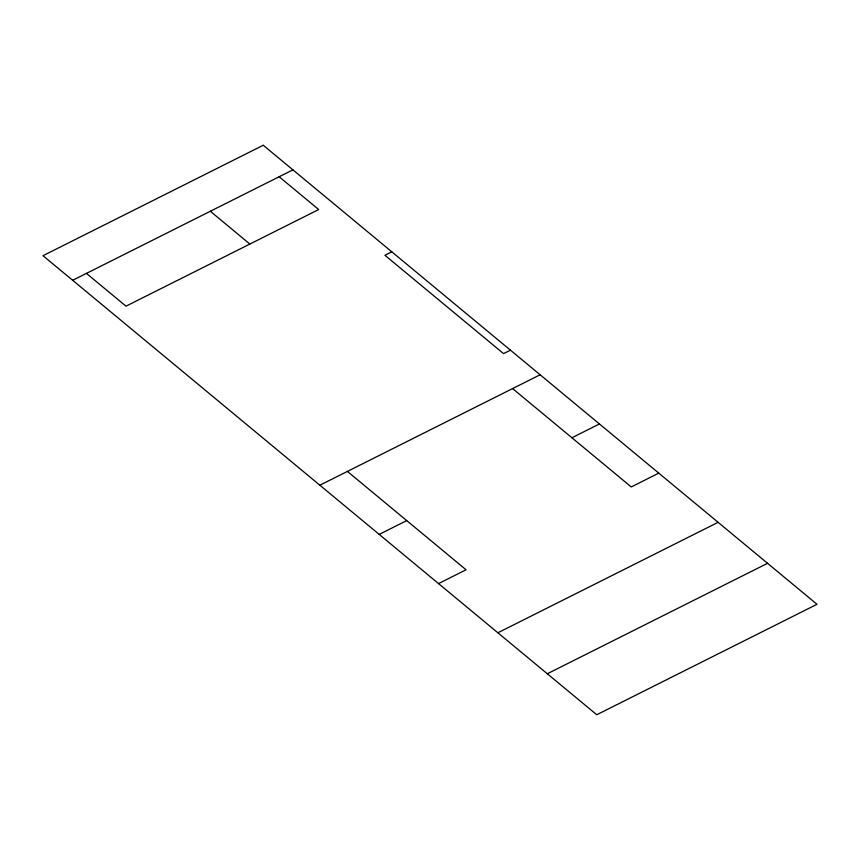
<?xml version="1.0" encoding="UTF-8"?>
<svg xmlns="http://www.w3.org/2000/svg" width="860" height="860" viewBox="0 0 860 860"><rect width="100%" height="100%" fill="white"/><g stroke="black" fill="none" stroke-linecap="round" stroke-linejoin="round"><path stroke-width="1.29" d="M72.67 280.296L292.905 169.85M391.794 251.819L384.914 255.269L503.573 353.632L510.453 350.181M319.877 485.223L540.123 374.777M379.206 534.404L406.737 520.601M571.921 437.762L599.452 423.958M438.535 583.585L466.066 569.782L347.408 471.42M658.782 473.14L631.251 486.954L512.592 388.58M497.875 632.777L718.111 522.321M547.315 673.756L767.561 563.311M279.145 176.751L318.694 209.539L125.99 306.181L86.43 273.394M210.313 211.259L249.873 244.057M263.246 145.254L43 255.7L596.754 714.746L817 604.3L263.246 145.254"/></g></svg>
